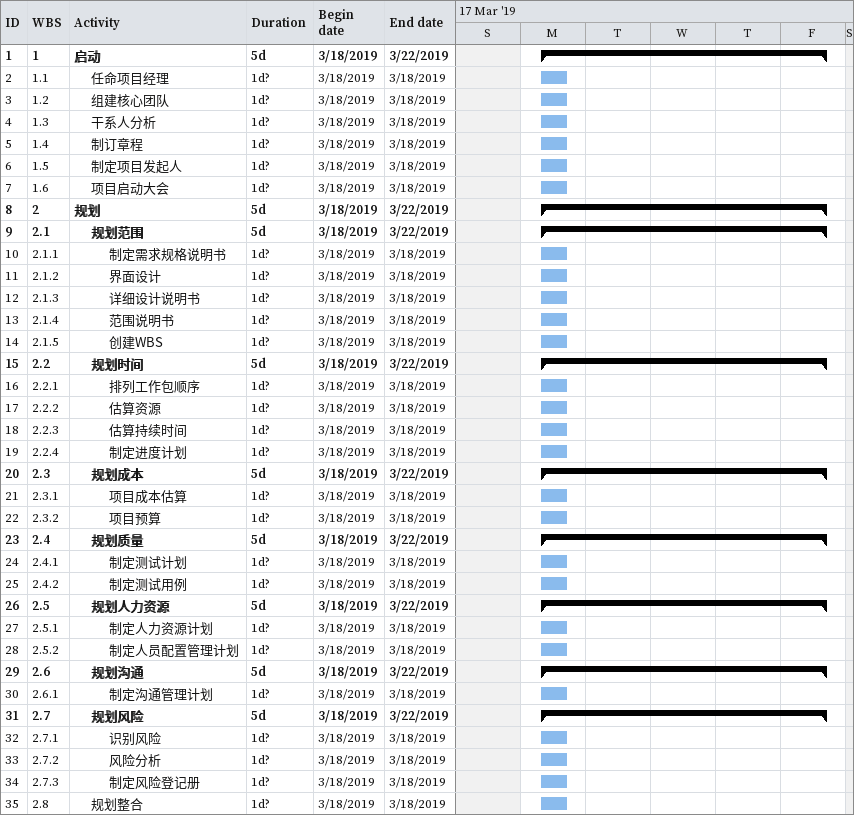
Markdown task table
| ID | WBS | Task | Duration | Start | Finish |
|---|---|---|---|---|---|
| 1 | 1 | **启动** | 5d | 2019-03-18 | 2019-03-22 |
| 2 | 1.1 | 任命项目经理 | 1d? | 2019-03-18 | 2019-03-18 |
| 3 | 1.2 | 组建核心团队 | 1d? | 2019-03-18 | 2019-03-18 |
| 4 | 1.3 | 干系人分析 | 1d? | 2019-03-18 | 2019-03-18 |
| 5 | 1.4 | 制订章程 | 1d? | 2019-03-18 | 2019-03-18 |
| 6 | 1.5 | 制定项目发起人 | 1d? | 2019-03-18 | 2019-03-18 |
| 7 | 1.6 | 项目启动大会 | 1d? | 2019-03-18 | 2019-03-18 |
| 8 | 2 | **规划** | 5d | 2019-03-18 | 2019-03-22 |
| 9 | 2.1 | **规划范围** | 5d | 2019-03-18 | 2019-03-22 |
| 10 | 2.1.1 | 制定需求规格说明书 | 1d? | 2019-03-18 | 2019-03-18 |
| 11 | 2.1.2 | 界面设计 | 1d? | 2019-03-18 | 2019-03-18 |
| 12 | 2.1.3 | 详细设计说明书 | 1d? | 2019-03-18 | 2019-03-18 |
| 13 | 2.1.4 | 范围说明书 | 1d? | 2019-03-18 | 2019-03-18 |
| 14 | 2.1.5 | 创建WBS | 1d? | 2019-03-18 | 2019-03-18 |
| 15 | 2.2 | **规划时间** | 5d | 2019-03-18 | 2019-03-22 |
| 16 | 2.2.1 | 排列工作包顺序 | 1d? | 2019-03-18 | 2019-03-18 |
| 17 | 2.2.2 | 估算资源 | 1d? | 2019-03-18 | 2019-03-18 |
| 18 | 2.2.3 | 估算持续时间 | 1d? | 2019-03-18 | 2019-03-18 |
| 19 | 2.2.4 | 制定进度计划 | 1d? | 2019-03-18 | 2019-03-18 |
| 20 | 2.3 | **规划成本** | 5d | 2019-03-18 | 2019-03-22 |
| 21 | 2.3.1 | 项目成本估算 | 1d? | 2019-03-18 | 2019-03-18 |
| 22 | 2.3.2 | 项目预算 | 1d? | 2019-03-18 | 2019-03-18 |
| 23 | 2.4 | **规划质量** | 5d | 2019-03-18 | 2019-03-22 |
| 24 | 2.4.1 | 制定测试计划 | 1d? | 2019-03-18 | 2019-03-18 |
| 25 | 2.4.2 | 制定测试用例 | 1d? | 2019-03-18 | 2019-03-18 |
| 26 | 2.5 | **规划人力资源** | 5d | 2019-03-18 | 2019-03-22 |
| 27 | 2.5.1 | 制定人力资源计划 | 1d? | 2019-03-18 | 2019-03-18 |
| 28 | 2.5.2 | 制定人员配置管理计划 | 1d? | 2019-03-18 | 2019-03-18 |
| 29 | 2.6 | **规划沟通** | 5d | 2019-03-18 | 2019-03-22 |
| 30 | 2.6.1 | 制定沟通管理计划 | 1d? | 2019-03-18 | 2019-03-18 |
| 31 | 2.7 | **规划风险** | 5d | 2019-03-18 | 2019-03-22 |
| 32 | 2.7.1 | 识别风险 | 1d? | 2019-03-18 | 2019-03-18 |
| 33 | 2.7.2 | 风险分析 | 1d? | 2019-03-18 | 2019-03-18 |
| 34 | 2.7.3 | 制定风险登记册 | 1d? | 2019-03-18 | 2019-03-18 |
| 35 | 2.8 | 规划整合 | 1d? | 2019-03-18 | 2019-03-18 |
